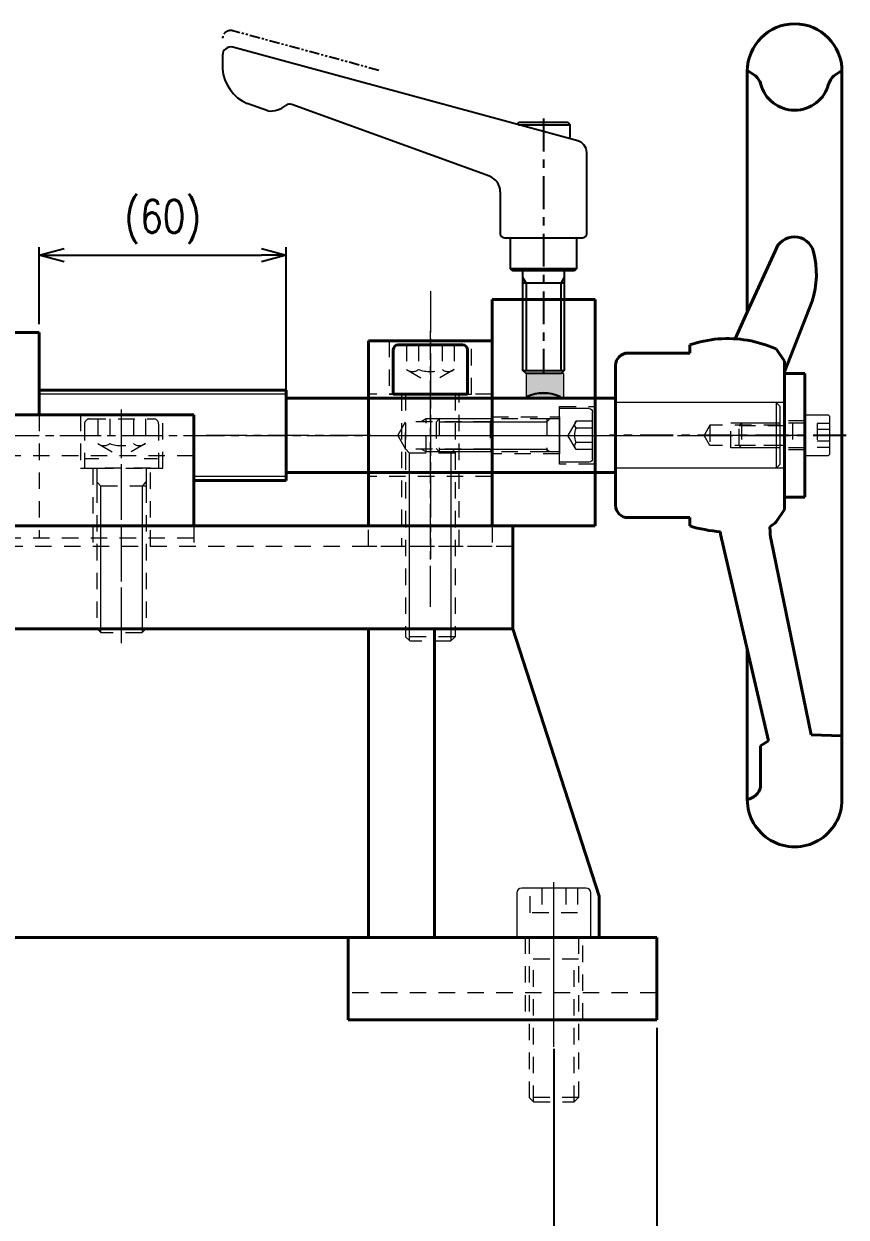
# Model space of a CAD drawing. Header units: millimetres. Extents: x 0 to 1682, y 0 to 1188.
# Drawn here: x 787.1 to 986.8, y 227.9 to 517.9 of the extents above; entities that cross this region are included whole.
import ezdxf

# ---------------------------------------------------------------- set-up
doc = ezdxf.new("R2010")
doc.units = ezdxf.units.MM
doc.header["$LTSCALE"] = 2
for name, pattern in [('CENTER', [7, 4, -1, 1, -1]), ('GEN7A', [7.5, 5, -0.75, 1, -0.75]), ('HIDDEN2', [3.5, 2, -1.5]), ('PHANTOM', [2.5, 1.25, -0.25, 0.25, -0.25, 0.25, -0.25])]:
    doc.linetypes.add(name, pattern=pattern)
doc.layers.get('0').update_dxf_attribs({"lineweight": 20})
doc.layers.get('DEFPOINTS').update_dxf_attribs({"color": 253})
for name, color, linetype, lineweight in [('2', 5, 'Continuous', 40), ('3A', 6, 'HIDDEN2', 20), ('4', 3, 'Continuous', 13), ('5', 3, 'Continuous', 13), ('7A', 4, 'GEN7A', 13), ('9', 3, 'HIDDEN2', 13), ('_-0', 7, 'Continuous', 20), ('_-3A', 6, 'HIDDEN2', 20), ('AM_INV', 253, 'Continuous', 0)]:
    doc.layers.add(name, color=color, linetype=linetype, lineweight=lineweight)
for name, color, linetype in [('CENTER', 1, 'CENTER'), ('CONTINUOUS', 7, 'Continuous'), ('DIVIDE', 2, 'PHANTOM'), ('THIN', 4, 'Continuous')]:
    doc.layers.add(name, color=color, linetype=linetype)
doc.styles.get("Standard").update_dxf_attribs({"font": 'romans.shx', "width": 0.8, "bigfont": 'extfont2.shx'})
doc.dimstyles.new('GEN-ISO$0', dxfattribs={"dimtxt": 4, "dimasz": 3, "dimexe": 1, "dimexo": 1, "dimgap": 1, "dimtad": 3, "dimrnd": 0.01, "dimdsep": 46, "dimtxsty": 'Standard', "dimblk": 'OPEN30', "dimcen": 0, "dimclrd": 256, "dimclre": 256, "dimclrt": 7, "dimazin": 2, "dimtp": 0.1, "dimtm": 0.1, "dimtfac": 0.6, "dimtmove": 2, "dimatfit": 3, "dimldrblk": 'OPEN30', "dimfxl": 1, "dimarcsym": 0})

# ---------------------------------------------------------------- blocks, each defined once
blk = doc.blocks.new('A$C062A7AC4')
at = {"layer": '2'}
for p, q in [((0, 70.8), (0, 60)), ((1.2, 72), (16.8, 72)), ((18, 70.8), (18, 60)), ((0, 60), (3, 60)), ((3, 60), (15, 60)), ((15, 60), (18, 60))]:
    blk.add_line(p, q, dxfattribs=at)
for centre, start, end in [((1.2, 70.8), 90, 180), ((16.8, 70.8), 0, 90)]:
    blk.add_arc(centre, 1.2, start, end, dxfattribs=at)
at = {"layer": '3A'}
for p, q in [((3, 60), (3, 45.63)), ((15, 60), (15, 45.63)), ((3, 45.63), (3, 1.07)), ((15, 45.63), (3, 45.63)), ((15, 45.63), (15, 1.07)), ((3, 1.07), (4.07, 0)), ((15, 1.07), (3, 1.07)), ((13.93, 0), (4.07, 0)), ((15, 1.07), (13.93, 0))]:
    blk.add_line(p, q, dxfattribs=at)
at = {"layer": '4'}
for p, q in [((3.95, 45.63), (3, 46.7)), ((14.05, 45.63), (15, 46.7)), ((3.95, 0.13), (3.95, 45.63)), ((14.05, 0.13), (14.05, 45.63))]:
    blk.add_line(p, q, dxfattribs=at)
at = {"layer": '7A'}
blk.add_line((9, 8.32), (9, 75.36), dxfattribs=at)
at = {"layer": '9'}
for p, q in [((3.23, 72), (3.23, 66)), ((6.11, 72), (6.11, 66)), ((11.89, 72), (11.89, 66)), ((14.78, 72), (14.78, 66)), ((3.23, 66), (9, 62.67)), ((14.78, 66), (9, 62.67))]:
    blk.add_line(p, q, dxfattribs=at)
for centre, radius, start, end in [((4.67, 67.86), 2.35, 232.1211, 307.8789), ((9, 74.17), 8.66, 250.5288, 289.4712), ((13.33, 67.86), 2.35, 232.1211, 307.8789)]:
    blk.add_arc(centre, radius, start, end, dxfattribs=at)
blk = doc.blocks.new('A$C742B12D1')
at = {"layer": '3A'}
for p, q in [((0.88, 23.21), (0, 23.72)), ((0.88, 23.21), (0.88, 2.72)), ((7.52, 23.21), (0.88, 23.21)), ((7.52, 23.21), (8.4, 23.72)), ((7.52, 23.21), (7.52, 2.72)), ((0.2, 7.72), (8.2, 7.72)), ((4.2, 0.8), (0.88, 2.72)), ((0.88, 2.72), (7.52, 2.72)), ((4.2, 0.8), (7.52, 2.72))]:
    blk.add_line(p, q, dxfattribs=at)
at = {"layer": '4'}
for p, q in [((0, 23.72), (8.4, 23.72)), ((0.2, 23.6), (0.2, 7.72)), ((8.2, 23.6), (8.2, 7.72)), ((0.2, 7.72), (0.88, 6.47)), ((8.2, 7.72), (7.52, 6.47))]:
    blk.add_line(p, q, dxfattribs=at)
at = {"layer": '7A'}
blk.add_line((4.2, 0), (4.2, 24.76), dxfattribs=at)
blk = doc.blocks.new('A$C1A684FC2')
at = {"layer": '3A'}
for p, q in [((12.3, 14), (3.7, 14)), ((12.3, 11.5), (12.3, 14)), ((28.7, 11.5), (12.3, 11.5)), ((12.3, 11), (14.66, 11)), ((14.66, 11), (15.43, 11)), ((15.43, 11), (41.54, 11)), ((15.43, 11), (15.43, 3)), ((41.54, 11), (42.3, 10.23)), ((41.54, 11), (41.54, 3)), ((42.3, 10.23), (42.3, 3.77)), ((12.3, 3), (14.66, 3)), ((14.66, 3), (15.43, 3)), ((15.43, 3), (41.54, 3)), ((41.54, 3), (42.3, 3.77)), ((3.7, 0), (12.3, 0)), ((12.3, 2.5), (28.7, 2.5)), ((12.3, 0), (12.3, 2.5))]:
    blk.add_line(p, q, dxfattribs=at)
at = {"layer": '4'}
for p, q in [((15.43, 10.32), (14.66, 11)), ((41.54, 10.32), (15.43, 10.32)), ((15.43, 3.68), (14.66, 3)), ((41.54, 3.68), (15.43, 3.68))]:
    blk.add_line(p, q, dxfattribs=at)
at = {"layer": '5'}
for p, q in [((4.3, 1.3), (4.3, 12.7)), ((5.1, 13.5), (12.3, 13.5)), ((12.3, 11), (12.3, 13.5)), ((4.3, 10.47), (8.3, 10.47)), ((4.3, 8.73), (8.3, 8.73)), ((8.3, 10.47), (10.3, 7)), ((12.3, 11.5), (12.3, 2.5)), ((12.3, 3), (12.3, 11)), ((8.3, 3.54), (10.3, 7)), ((4.3, 5.27), (8.3, 5.27)), ((4.3, 3.54), (8.3, 3.54)), ((12.3, 0.5), (12.3, 3)), ((5.1, 0.5), (12.3, 0.5))]:
    blk.add_line(p, q, dxfattribs=at)
for centre, radius, start, end in [((5.1, 12.7), 0.8, 90, 180), ((7.19, 9.6), 1.41, 322.1211, 37.8789), ((3.4, 7), 5.2, 340.5288, 19.4712), ((7.19, 4.4), 1.41, 322.1211, 37.8789), ((5.1, 1.3), 0.8, 180, 270)]:
    blk.add_arc(centre, radius, start, end, dxfattribs=at)
at = {"layer": '7A'}
for p, q in [((42.3, 7), (0, 7)), ((28.7, 7), (2.03, 7))]:
    blk.add_line(p, q, dxfattribs=at)
at = {"layer": '2', "rotation": 89.9999999999999}
blk.add_blockref('A$C742B12D1', (52.42, 2.8), dxfattribs=at)
blk = doc.blocks.new('A$C758D7AD4')
at = {"layer": '2'}
for p, q in [((100, 56.51), (11.5, 56.51)), ((100, 56.51), (188.5, 56.51)), ((173, 56.51), (172.75, 48.98)), ((84.57, 42.51), (67.36, 49.27)), ((172.75, 48.98), (125.49, 39.32)), ((82, 42.51), (79, 40.51)), ((100, 42.51), (82, 42.51)), ((100, 42.51), (118, 42.51)), ((118, 42.51), (121, 40.51)), ((70.1, 33.51), (55.26, 40.28)), ((122.2, 39.01), (122.48, 39.01)), ((174.25, 38.66), (124, 27.01)), ((174.25, 38.66), (175.42, 36.75)), ((185.5, 36.75), (175.42, 36.75)), ((70.1, 33.51), (11.5, 33.51)), ((76.51, 30.59), (70.1, 33.51)), ((188.5, 33.51), (152.04, 33.51)), ((123.41, 27.01), (124, 27.01)), ((80, 19.51), (78, 19.51)), ((80, 4.51), (80, 19.51)), ((120, 4.51), (120, 19.51)), ((120, 19.51), (122, 19.51)), ((100, 1.51), (83, 1.51)), ((100, 1.51), (117, 1.51))]:
    blk.add_line(p, q, dxfattribs=at)
for centre, radius, start, end in [((11.5, 45.01), 11.5, 90, 270), ((16.39, 58.04), 5.13, 197.3037, 248.3151), ((188.5, 45.01), 11.5, 270, 90), ((12.5, 45.01), 8.5, 283.609, 76.391), ((56.58, 44.92), 4.83, 104.4154, 254.0498), ((60.81, 28.69), 21.6, 72.3346, 104.5417), ((106.25, 28.5), 29.78, 156.2148, 170.3149), ((114.35, 33.98), 9.32, 32.6582, 44.4698), ((122.48, 54.01), 15, 270, 281.5601), ((16.39, 31.99), 5.13, 111.6849, 162.6963), ((184.37, 32.7), 4.2, 11.1453, 74.4735), ((105.5, 28.73), 29.01, 170.5032, 198.5209), ((88.92, 29.6), 34.59, 343.0495, 355.7164), ((83, 4.51), 3, 180, 270), ((117, 4.51), 3, 270, 0)]:
    blk.add_arc(centre, radius, start, end, dxfattribs=at)
at = {"layer": '3A'}
for p, q in [((92, 42.51), (92, 1.51)), ((108, 42.51), (108, 1.51))]:
    blk.add_line(p, q, dxfattribs=at)
at = {"layer": 'CENTER'}
blk.add_line((100, 57.51), (100, 0), dxfattribs=at)
blk = doc.blocks.new('GENJIS-1176H2_S-04ex0be-0704')
at = {"layer": '_-0'}
for p, q in [((-6, 4.4), (-6, -4.4)), ((0, 5), (-5.4, 5)), ((0, 5), (0, -5)), ((-5.4, -5), (0, -5))]:
    blk.add_line(p, q, dxfattribs=at)
for centre, start, end in [((-5.4, 4.4), 90, 179.999998), ((-5.4, -4.4), 179.999998, 270)]:
    blk.add_arc(centre, 0.6, start, end, dxfattribs=at)
at = {"layer": '_-3A'}
for p, q in [((0, 3), (15.3865, 3)), ((3, 3), (3, -3)), ((16, 2.3865), (15.3865, 3)), ((15.3865, 3), (15.3865, -3)), ((-6, 2.88675), (-3, 2.88675)), ((-6, 1.443375), (-3, 1.443375)), ((-3, 2.88675), (-3, -2.88675)), ((16, 2.3865), (3, 2.3865)), ((16, -2.3865), (16, 2.3865)), ((-6, -1.443375), (-3, -1.443375)), ((-3, -2.88675), (-6, -2.88675)), ((16, -2.3865), (3, -2.3865)), ((15.3865, -3), (16, -2.3865)), ((0, -3), (15.3865, -3))]:
    blk.add_line(p, q, dxfattribs=at)
at = {"layer": '_-0', "flags": 9}
blk.add_attdef('POWER_DIM', (0, 0), '', height=0.2, dxfattribs=at)
blk = doc.blocks.new('A$C2C990827')
at = {"layer": '5'}
blk.add_hatch(color=256, dxfattribs=at).paths.add_polyline_path([(0, 0), (6, 0), (6, 9), (0, 9)])
for p, q in [((0, 9), (6, 9)), ((0, 0), (0, 9)), ((6, 0), (6, 9)), ((0, 0), (6, 0))]:
    blk.add_line(p, q, dxfattribs=at)
blk = doc.blocks.new('A$C39820B85')
at = {"layer": 'CENTER'}
blk.add_line((21.38, 78), (83.38, 78), dxfattribs=at)
at = {"layer": 'CONTINUOUS'}
for p, q in [((49.38, 88.5), (29.68, 88.5)), ((50.38, 68.5), (50.38, 87.5)), ((26.78, 86.29), (4.07, 2.52)), ((22.38, 84), (22.88, 84.5)), ((26.3, 84.5), (22.88, 84.5)), ((22.88, 71.91), (22.88, 84.5)), ((50.38, 86), (57.88, 86)), ((57.88, 86), (57.88, 70)), ((57.88, 86), (58.38, 85.5)), ((58.38, 85.5), (58.38, 70.5)), ((22.38, 84), (22.38, 72)), ((58.38, 83), (82.63, 83)), ((61.38, 83), (61.38, 73)), ((82.63, 73), (82.63, 83)), ((82.63, 83), (83.38, 82.25)), ((83.38, 82.25), (83.38, 73.75)), ((82.63, 73), (58.38, 73)), ((83.38, 73.75), (82.63, 73)), ((22.38, 72), (22.8, 71.59)), ((57.88, 70), (50.38, 70)), ((58.38, 70.5), (57.88, 70)), ((39.18, 67.5), (49.38, 67.5)), ((35.43, 64.87), (17.95, 16.87)), ((19.54, 11), (17.72, 6)), ((6, 0), (9.33, 0))]:
    blk.add_line(p, q, dxfattribs=at)
for centre, radius, start, end in [((29.68, 85.5), 3, 90, 164.8271), ((49.38, 87.5), 1, 0, 90), ((39.18, 63.5), 4, 90, 160), ((49.38, 68.5), 1, 270, 0), ((19.36, 16.35), 1.5, 160, 219.4502), ((13.57, 11.59), 6, 354.3751, 39.4502), ((8.55, 9.97), 10, 274.487, 336.6133), ((6, 2), 2, 164.8271, 270)]:
    blk.add_arc(centre, radius, start, end, dxfattribs=at)
at = {"layer": 'DIVIDE'}
blk.add_line((9.69, 38), (0.07, 2.52), dxfattribs=at)
blk.add_arc((2, 2), 2, 164.8271, 270, dxfattribs=at)
at = {"layer": 'THIN'}
for p, q in [((61.38, 82.25), (60.08, 83)), ((82.63, 82.25), (61.38, 82.25)), ((60.08, 73), (61.38, 73.75)), ((61.38, 73.75), (82.63, 73.75))]:
    blk.add_line(p, q, dxfattribs=at)
blk = doc.blocks.new('A$C79B036D2')
at = {"layer": 'AM_INV'}
for centre in [(32.21, 12.24), (32.47, 12.24)]:
    blk.add_arc(centre, 10, 155.2405, 204.7595, dxfattribs=at)
at = {"layer": '3A'}
blk.add_blockref('A$C39820B85', (-65.79, -65.76), dxfattribs=at)
at = {"layer": '5', "xscale": -1, "rotation": 180}
blk.add_blockref('A$C2C990827', (17.59, 17.05), dxfattribs=at)
blk = doc.blocks.new('_Open30')
at = {"color": 0, "linetype": 'ByBlock', "lineweight": -2}
for p, q in [((-1, 0.268), (0, 0)), ((0, 0), (-1, -0.268)), ((0, 0), (-1, 0))]:
    blk.add_line(p, q, dxfattribs=at)
blk = doc.blocks.new('*D44')
at = {"layer": '5', "lineweight": -2, "transparency": 16777216}
for p, q in [((435.85, 268.77), (435.85, 201.95)), ((915.85, 268.77), (915.85, 201.95)), ((441.85, 203.95), (909.85, 203.95))]:
    blk.add_line(p, q, dxfattribs=at)
at = {"layer": 'DEFPOINTS', "color": 0, "transparency": 16777216}
for p in [(435.85, 270.77), (915.85, 270.77), (915.85, 203.95)]:
    blk.add_point(p, dxfattribs=at)
at = {"layer": '5', "lineweight": -2, "transparency": 16777216, "xscale": 6, "yscale": 6, "zscale": 6, "rotation": 180}
blk.add_blockref('_Open30', (435.85, 203.95), dxfattribs=at)
at = {"layer": '5', "lineweight": -2, "transparency": 16777216, "xscale": 6, "yscale": 6, "zscale": 6}
blk.add_blockref('_Open30', (915.85, 203.95), dxfattribs=at)
at = {"layer": '5', "color": 7, "transparency": 16777216, "insert": (675.85, 209.95), "char_height": 8, "attachment_point": 5}
blk.add_mtext('480', dxfattribs=at)
blk = doc.blocks.new('*D45')
at = {"layer": '5', "lineweight": -2, "transparency": 16777216}
for p, q in [((410.85, 273.87), (410.85, 171.01)), ((940.85, 273.87), (940.85, 171.01)), ((416.85, 173.01), (934.85, 173.01))]:
    blk.add_line(p, q, dxfattribs=at)
at = {"layer": 'DEFPOINTS', "color": 0, "transparency": 16777216}
for p in [(410.85, 275.87), (940.85, 275.87), (940.85, 173.01)]:
    blk.add_point(p, dxfattribs=at)
at = {"layer": '5', "lineweight": -2, "transparency": 16777216, "xscale": 6, "yscale": 6, "zscale": 6, "rotation": 180}
blk.add_blockref('_Open30', (410.85, 173.01), dxfattribs=at)
at = {"layer": '5', "lineweight": -2, "transparency": 16777216, "xscale": 6, "yscale": 6, "zscale": 6}
blk.add_blockref('_Open30', (940.85, 173.01), dxfattribs=at)
at = {"layer": '5', "color": 7, "transparency": 16777216, "insert": (675.85, 179.01), "char_height": 8, "attachment_point": 5}
blk.add_mtext('530', dxfattribs=at)
blk = doc.blocks.new('A$C3F8F21EA')
at = {"layer": '7A'}
blk.add_line((9, 0), (9, 56.25), dxfattribs=at)
at = {"layer": '_-0'}
for p, q in [((0, 52.39), (0, 41.59)), ((16.8, 53.59), (1.2, 53.59)), ((18, 41.59), (18, 52.39)), ((18, 41.59), (0, 41.59))]:
    blk.add_line(p, q, dxfattribs=at)
for centre, start, end in [((1.2, 52.39), 90, 180), ((16.8, 52.39), 0, 90)]:
    blk.add_arc(centre, 1.2, start, end, dxfattribs=at)
at = {"layer": '_-3A'}
for p, q in [((3.23, 47.59), (3.23, 53.59)), ((6.11, 53.59), (6.11, 47.59)), ((11.89, 53.59), (11.89, 47.59)), ((14.77, 53.59), (14.77, 47.59)), ((14.77, 47.59), (3.23, 47.59)), ((3, 41.59), (3, 2.66)), ((15, 41.59), (15, 2.66)), ((15, 36.34), (3, 36.34)), ((4.07, 1.59), (4.07, 36.34)), ((13.93, 1.59), (13.93, 36.34)), ((3, 2.66), (4.07, 1.59)), ((15, 2.66), (3, 2.66)), ((4.07, 1.59), (13.93, 1.59)), ((13.93, 1.59), (15, 2.66))]:
    blk.add_line(p, q, dxfattribs=at)
blk = doc.blocks.new('A$C5E424E0E')
at = {"layer": '3A'}
for p, q in [((0, 53.3), (0, 42.5)), ((1.2, 54.5), (16.8, 54.5)), ((18, 53.3), (18, 42.5)), ((0, 42.5), (3, 42.5)), ((3, 42.5), (3, 39.2)), ((3, 42.5), (15, 42.5)), ((15, 42.5), (18, 42.5)), ((15, 42.5), (15, 39.2)), ((3, 39.2), (3, 38.13)), ((3, 38.13), (3, 3.58)), ((15, 38.13), (3, 38.13)), ((15, 39.2), (15, 38.13)), ((15, 38.13), (15, 3.58)), ((3, 3.58), (4.07, 2.5)), ((15, 3.58), (3, 3.58)), ((15, 3.58), (13.93, 2.5)), ((13.93, 2.5), (4.07, 2.5))]:
    blk.add_line(p, q, dxfattribs=at)
for centre, start, end in [((1.2, 53.3), 90, 180), ((16.8, 53.3), 0, 90)]:
    blk.add_arc(centre, 1.2, start, end, dxfattribs=at)
at = {"layer": '4'}
for p, q in [((3.95, 38.13), (3, 39.2)), ((3.95, 2.63), (3.95, 38.13)), ((14.05, 38.13), (15, 39.2)), ((14.05, 2.63), (14.05, 38.13))]:
    blk.add_line(p, q, dxfattribs=at)
at = {"layer": '7A'}
blk.add_line((9, 0), (9, 55.87), dxfattribs=at)
at = {"layer": '9'}
for p, q in [((3.23, 54.5), (3.23, 48.5)), ((6.11, 54.5), (6.11, 48.5)), ((11.89, 54.5), (11.89, 48.5)), ((14.78, 54.5), (14.78, 48.5)), ((3.23, 48.5), (9, 45.17)), ((14.78, 48.5), (9, 45.17))]:
    blk.add_line(p, q, dxfattribs=at)
for centre, radius, start, end in [((4.67, 50.36), 2.35, 232.1211, 307.8789), ((9, 56.67), 8.66, 250.5288, 289.4712), ((13.33, 50.36), 2.35, 232.1211, 307.8789)]:
    blk.add_arc(centre, radius, start, end, dxfattribs=at)
blk = doc.blocks.new('*D54')
at = {"layer": '5', "lineweight": -2, "transparency": 16777216}
for p, q in [((790.85, 444.87), (790.85, 463.64)), ((796.85, 461.64), (844.85, 461.64)), ((850.85, 428.87), (850.85, 463.64))]:
    blk.add_line(p, q, dxfattribs=at)
at = {"layer": 'DEFPOINTS', "color": 0, "transparency": 16777216}
for p in [(850.85, 461.64), (790.85, 442.87), (850.85, 426.87)]:
    blk.add_point(p, dxfattribs=at)
at = {"layer": '5', "lineweight": -2, "transparency": 16777216, "xscale": 6, "yscale": 6, "zscale": 6, "rotation": 180}
blk.add_blockref('_Open30', (790.85, 461.64), dxfattribs=at)
at = {"layer": '5', "lineweight": -2, "transparency": 16777216, "xscale": 6, "yscale": 6, "zscale": 6}
blk.add_blockref('_Open30', (850.85, 461.64), dxfattribs=at)
at = {"layer": '5', "color": 7, "transparency": 16777216, "insert": (820.85, 469.74), "char_height": 8, "attachment_point": 5}
blk.add_mtext('(60)', dxfattribs=at)

msp = doc.modelspace()

# ---------------------------------------------------------------- linework, layer by layer
at = {"layer": '2'}
for p, q in [((925.841, 450.874), (900.841, 450.874)), ((900.841, 450.874), (900.841, 395.871)), ((925.841, 450.874), (925.841, 395.874)), ((790.846, 442.871), (690.846, 442.871)), ((790.846, 442.871), (790.846, 422.871)), ((900.841, 440.874), (870.841, 440.874)), ((870.841, 395.871), (870.841, 440.874)), ((971.846, 432.871), (971.846, 402.871)), ((976.846, 432.871), (971.846, 432.871)), ((976.846, 432.871), (976.846, 402.871)), ((790.846, 428.871), (850.846, 428.871)), ((850.846, 406.871), (850.846, 428.871)), ((930.846, 426.871), (850.846, 426.871)), ((930.846, 408.871), (930.846, 426.871)), ((828.346, 422.871), (523.346, 422.871)), ((828.346, 422.871), (828.346, 395.871)), ((828.346, 406.871), (850.846, 406.871)), ((930.846, 408.871), (850.846, 408.871)), ((976.846, 402.871), (971.846, 402.871)), ((905.846, 395.871), (445.846, 395.871)), ((925.841, 395.874), (905.846, 395.874)), ((905.846, 395.871), (905.846, 370.871)), ((905.846, 370.871), (445.846, 370.871)), ((870.844, 295.867), (870.844, 370.871)), ((886.844, 295.867), (886.844, 370.871)), ((905.846, 370.871), (926.844, 305.867)), ((926.844, 295.867), (926.844, 305.867)), ((940.846, 295.867), (410.846, 295.867)), ((865.846, 295.867), (865.846, 275.867)), ((940.846, 295.867), (940.846, 275.867)), ((940.846, 275.867), (865.846, 275.867))]:
    msp.add_line(p, q, dxfattribs=at)
at = {"layer": '3A'}
for p, q in [((875.841, 440.874), (875.841, 427.874)), ((895.841, 427.874), (895.841, 440.874)), ((900.841, 427.871), (870.841, 427.871)), ((875.841, 427.874), (878.841, 427.874)), ((892.841, 427.874), (878.841, 427.874)), ((878.841, 427.871), (878.841, 390.874)), ((892.841, 427.874), (895.841, 427.874)), ((892.841, 390.874), (892.841, 427.871)), ((790.846, 422.871), (790.846, 392.871)), ((800.837, 422.871), (800.837, 409.871)), ((820.837, 409.871), (820.837, 422.871)), ((958.846, 414.871), (958.846, 420.871)), ((976.846, 421.371), (971.846, 421.371)), ((953.746, 420.33), (952.326, 417.871)), ((953.746, 415.413), (952.326, 417.871)), ((970.846, 420.33), (953.746, 420.33)), ((953.746, 420.33), (953.746, 415.413)), ((970.846, 415.413), (953.746, 415.413)), ((828.346, 412.871), (523.346, 412.871)), ((802.087, 412.255), (805.337, 412.255)), ((816.337, 412.255), (819.587, 412.255)), ((976.846, 414.371), (971.846, 414.371)), ((800.837, 409.871), (803.837, 409.871)), ((817.837, 409.871), (803.837, 409.871)), ((803.837, 409.871), (803.837, 390.871)), ((817.837, 390.871), (817.837, 409.871)), ((817.837, 409.871), (820.837, 409.871)), ((900.841, 407.871), (870.841, 407.871)), ((828.346, 395.871), (828.346, 390.871)), ((870.841, 390.874), (870.841, 395.871)), ((905.846, 395.874), (900.841, 395.874)), ((900.841, 395.871), (900.841, 390.874)), ((828.346, 392.871), (523.346, 392.871)), ((905.846, 390.871), (445.846, 390.871)), ((900.841, 390.874), (870.841, 390.874)), ((908.846, 295.867), (908.846, 275.867)), ((922.846, 275.867), (922.846, 295.867)), ((940.846, 282.367), (865.846, 282.367))]:
    msp.add_line(p, q, dxfattribs=at)
at = {"layer": '4'}
for p, q in [((850.846, 427.871), (790.846, 427.871)), ((969.846, 425.871), (930.846, 425.871)), ((969.846, 425.871), (969.846, 409.871)), ((970.846, 424.871), (969.846, 425.871)), ((970.846, 410.871), (970.846, 424.871)), ((969.846, 409.871), (930.846, 409.871)), ((970.846, 410.871), (969.846, 409.871)), ((850.846, 407.871), (828.346, 407.871))]:
    msp.add_line(p, q, dxfattribs=at)
at = {"layer": '5'}
for p, q in [((970.846, 420.871), (958.846, 420.871)), ((970.846, 414.871), (958.846, 414.871))]:
    msp.add_line(p, q, dxfattribs=at)
at = {"layer": '7A'}
for p, q in [((885.841, 452.874), (885.841, 387.874)), ((810.837, 370.871), (810.837, 424.155)), ((375.846, 417.871), (973.346, 417.871)), ((871.346, 417.871), (830.046, 417.871)), ((972.346, 417.871), (950.746, 417.871)), ((976.846, 417.871), (971.846, 417.871)), ((915.846, 270.77), (915.846, 300.994))]:
    msp.add_line(p, q, dxfattribs=at)

# ---------------------------------------------------------------- block references
at = {"extrusion": (0, 0, -1), "zscale": -1}
msp.add_blockref('GENJIS-1176H2_S-04ex0be-0704', (-976.846, 417.871), dxfattribs=at)
at = {"layer": '2', "rotation": 270}
for name, p in [('A$C79B036D2', (901.1, 450.461)), ('A$C758D7AD4', (929.333, 517.871))]:
    msp.add_blockref(name, p, dxfattribs=at)
at = {"layer": '2'}
for name, p in [('A$C062A7AC4', (876.841, 367.874)), ('A$C5E424E0E', (801.837, 367.36)), ('A$C3F8F21EA', (906.846, 254.276))]:
    msp.add_blockref(name, p, dxfattribs=at)
at = {"layer": '2', "xscale": -1}
msp.add_blockref('A$C1A684FC2', (929.545, 410.87), dxfattribs=at)

# ---------------------------------------------------------------- dimensions: what is measured, and where the dimension line sits
at = {"layer": '5'}
for base, p1, p2, override, picture, middle in [((850.846, 461.64), (790.846, 442.871), (850.846, 426.871), {"dimscale": 2, "dimpost": '(<>)', "dimtm": 0.1, "dimtdec": 3}, '*D54', (820.846, 469.735)), ((915.846, 203.947), (435.846, 270.77), (915.846, 270.77), {"dimscale": 2, "dimtm": 0.1, "dimtdec": 3}, '*D44', (675.846, 209.947))]:
    dim = msp.add_linear_dim(base=base, p1=p1, p2=p2, angle=0, dimstyle='GEN-ISO$0', override=override, dxfattribs=at)
    dim.commit()
    dim.dimension.update_dxf_attribs({"geometry": picture, "text_midpoint": middle})
dim = msp.add_linear_dim(base=(940.846, 173.012), p1=(410.846, 275.867), p2=(940.846, 275.867), dimstyle='GEN-ISO$0', override={"dimscale": 2, "dimtm": 0.1, "dimtdec": 3}, dxfattribs=at)
dim.commit()
dim.dimension.update_dxf_attribs({"geometry": '*D45', "text_midpoint": (675.846, 179.012)})

doc.saveas('drawing.dxf')
